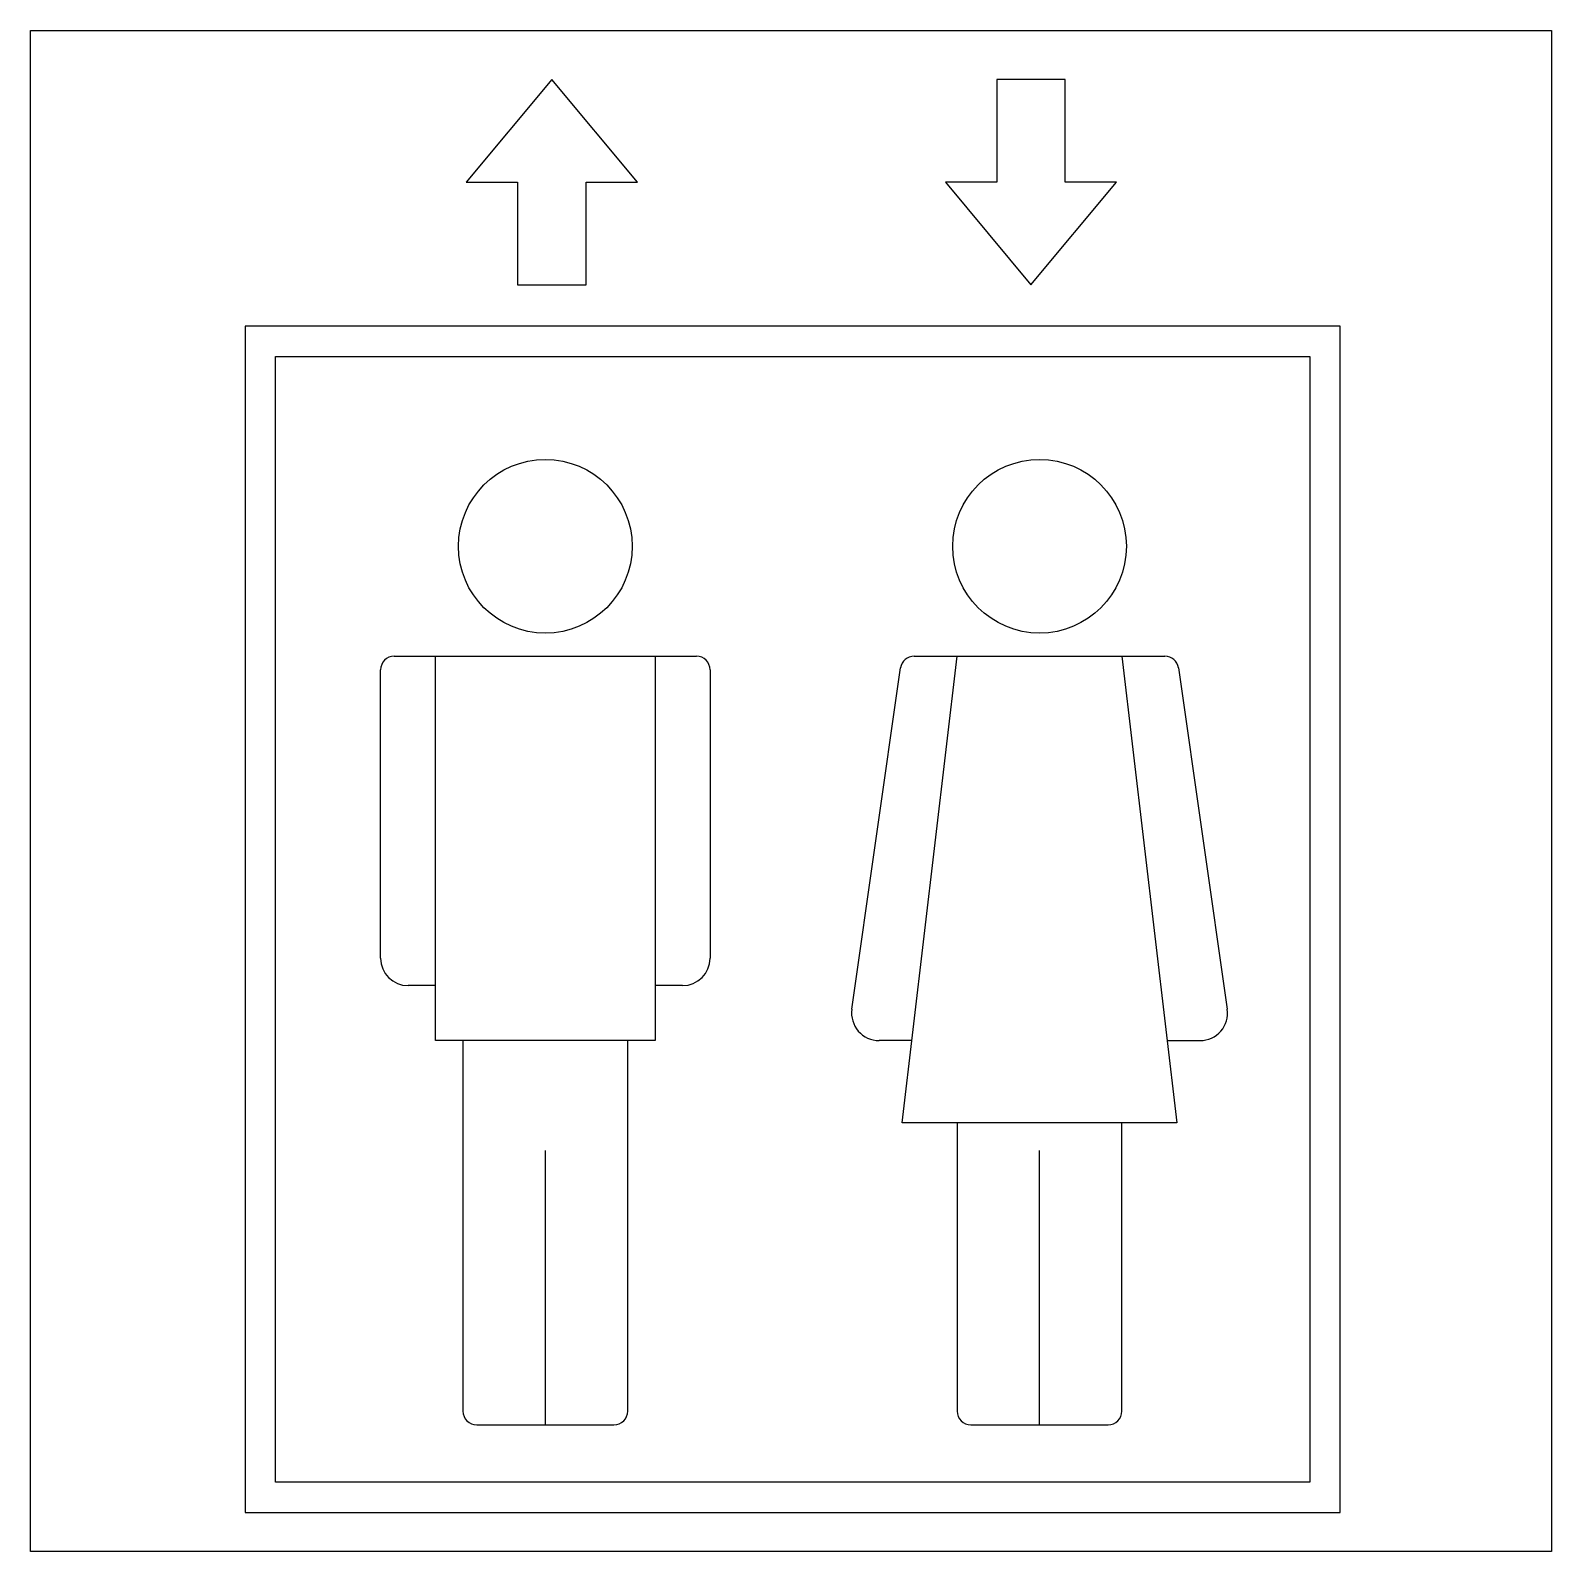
# Model space of a CAD drawing. Extents: x 0 to 40, y 0 to 40.
import ezdxf

# ---------------------------------------------------------------- set-up
doc = ezdxf.new("R2010")
doc.units = 0
doc.header["$LTSCALE"] = 25
doc.header["$MEASUREMENT"] = 0
doc.layers.get('0').update_dxf_attribs({"linetype": 'CONTINUOUS'})

msp = doc.modelspace()

# ---------------------------------------------------------------- linework, layer by layer
at = {"color": 0, "linetype": 'ByBlock'}
for p, q in [((9.569, 23.546), (17.511, 23.546)), ((10.652, 13.438), (10.652, 23.546)), ((16.428, 23.546), (16.428, 13.438)), ((21.6, 14.262), (22.882, 23.236)), ((22.926, 11.272), (24.37, 23.546)), ((23.239, 23.546), (29.833, 23.546)), ((28.702, 23.546), (30.146, 11.272)), ((30.191, 23.236), (31.473, 14.262)), ((9.208, 15.604), (9.208, 23.185)), ((17.872, 23.185), (17.872, 15.604)), ((10.652, 14.882), (9.93, 14.882)), ((17.15, 14.882), (16.428, 14.882)), ((16.428, 13.438), (10.652, 13.438)), ((11.374, 13.438), (11.374, 3.691)), ((15.706, 3.691), (15.706, 13.438)), ((23.181, 13.438), (22.315, 13.438)), ((29.892, 13.438), (30.758, 13.438)), ((30.146, 11.272), (22.926, 11.272)), ((24.37, 11.272), (24.37, 3.691)), ((28.702, 3.691), (28.702, 11.272)), ((13.54, 3.33), (13.54, 10.55)), ((26.536, 3.33), (26.536, 10.55)), ((11.735, 3.33), (15.345, 3.33)), ((24.731, 3.33), (28.341, 3.33))]:
    msp.add_line(p, q, dxfattribs=at)
for points in [[(0, 0), (0, 40), (40, 40), (40, 0)], [(14.61, 33.309), (14.61, 36.009), (15.96, 36.009), (13.71, 38.709), (11.46, 36.009), (12.81, 36.009), (12.81, 33.309)], [(25.41, 38.709), (25.41, 36.009), (24.06, 36.009), (26.31, 33.309), (28.56, 36.009), (27.21, 36.009), (27.21, 38.709)], [(34.443, 1.026), (34.443, 32.226), (5.643, 32.226), (5.643, 1.026)], [(6.443, 1.826), (6.443, 31.426), (33.643, 31.426), (33.643, 1.826)]]:
    msp.add_lwpolyline(points, close=True, dxfattribs=at)
for centre in [(13.54, 26.434), (26.536, 26.434)]:
    msp.add_circle(centre, 2.283, dxfattribs=at)
for centre, radius, start, end in [((9.569, 23.185), 0.361, 90, 180), ((17.511, 23.185), 0.361, 0, 90), ((23.239, 23.185), 0.361, 90, 171.8699), ((29.833, 23.185), 0.361, 8.1301, 90), ((9.93, 15.604), 0.722, 180, 270), ((17.15, 15.604), 0.722, 270, 0), ((22.315, 14.16), 0.722, 171.8699, 270), ((30.758, 14.16), 0.722, 270, 8.1301), ((11.735, 3.691), 0.361, 180, 270), ((15.345, 3.691), 0.361, 270, 0), ((24.731, 3.691), 0.361, 180, 270), ((28.341, 3.691), 0.361, 270, 0)]:
    msp.add_arc(centre, radius, start, end, dxfattribs=at)

doc.saveas('drawing.dxf')
